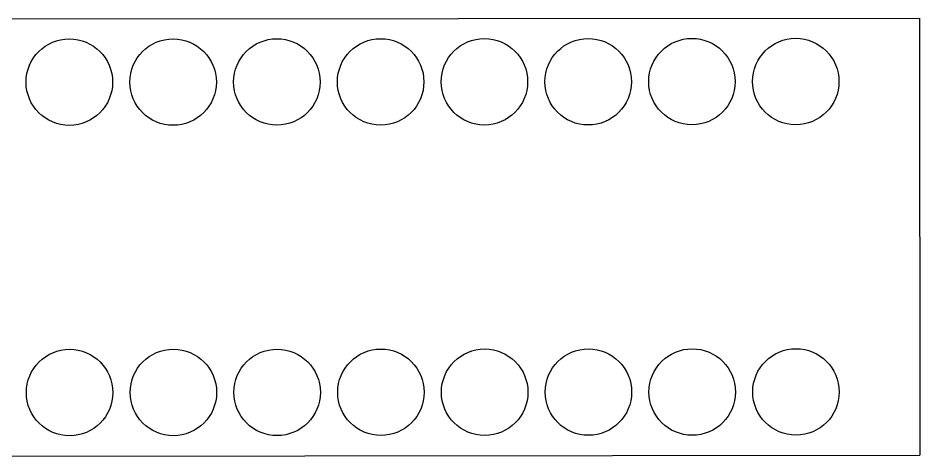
# Model space of a CAD drawing. Extents: x -16 to 22649, y -4599 to 814.
# Drawn here: x 859.4 to 1172.3, y -1442 to -1289.4 of the extents above; entities that cross this region are included whole.
import ezdxf

# ---------------------------------------------------------------- set-up
doc = ezdxf.new("R2010")
doc.units = 0
doc.header["$MEASUREMENT"] = 0
doc.layers.get('0').update_dxf_attribs({"linetype": 'CONTINUOUS'})
doc.layers.add('SLD-0', color=7, linetype='CONTINUOUS')

# ---------------------------------------------------------------- blocks, each defined once
blk = doc.blocks.new('1303000024773_前顶弯条_1010060')
at = {"layer": 'SLD-0', "linetype": 'CONTINUOUS'}
for p, q in [((-282.98, -491.45), (194.58, 532.68)), ((194.58, 532.68), (332.05, 468.57)), ((-145.5, -555.56), (332.05, 468.57))]:
    blk.add_line(p, q, dxfattribs=at)
for centre in [(196.34, 484.41), (181.13, 451.78), (293.94, 438.9), (165.92, 419.15), (278.73, 406.27), (150.7, 386.53), (263.51, 373.64), (135.49, 353.9), (248.3, 341.01), (120.27, 321.27), (233.09, 308.39), (105.06, 288.64), (217.87, 275.76), (89.84, 256.02), (202.66, 243.13), (187.44, 210.51)]:
    blk.add_circle(centre, 15, dxfattribs=at)

msp = doc.modelspace()

# ---------------------------------------------------------------- block references
at = {"rotation": 295.0479565954807}
msp.add_blockref('1303000024773_前顶弯条_1010060', (607.22217, -1338.64412), dxfattribs=at)

doc.saveas('drawing.dxf')
